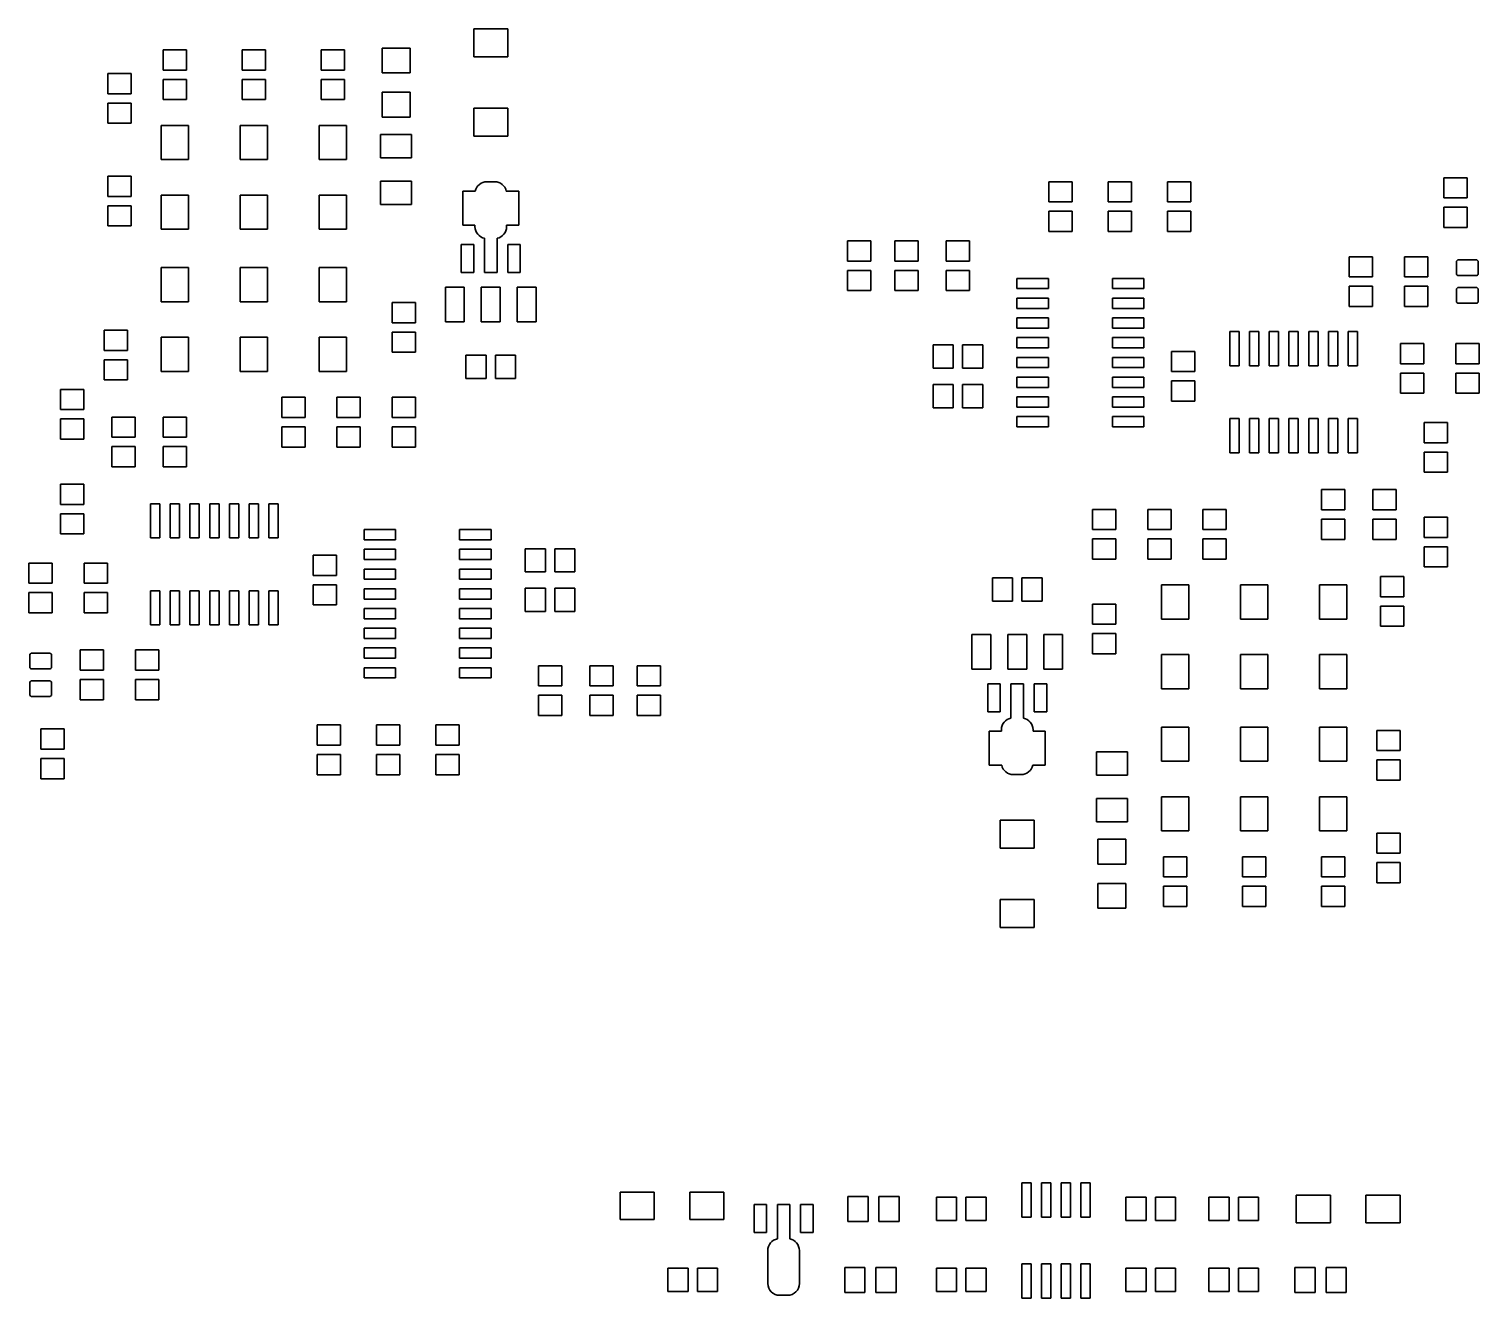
# Model space of a CAD drawing. Header units: millimetres. Extents: x -1 to 95, y 3 to 204.
# Drawn here: x -1.2 to 92.1, y 122.8 to 204.4 of the extents above; entities that cross this region are included whole.
import ezdxf

# ---------------------------------------------------------------- set-up
doc = ezdxf.new("R2010")
doc.units = ezdxf.units.MM
doc.layers.add('31', color=7, linetype='Continuous')

# ---------------------------------------------------------------- blocks, each defined once
blk = doc.blocks.new('RECT162560X223520R25')
at = {"color": 7, "linetype": 'Continuous', "lineweight": 35}
for p, q in [((0, 1.27), (0, 0.127)), ((0.889, 1.397), (0.127, 1.397)), ((1.016, 0.127), (1.016, 1.27)), ((0.127, 0), (0.889, 0))]:
    blk.add_line(p, q, dxfattribs=at)
for centre, start, end in [((0.127, 1.27), 90.00133, 179.99867), ((0.889, 1.27), 0.00133, 89.99867), ((0.127, 0.127), 180.00133, 269.99867), ((0.889, 0.127), 270.00133, 0)]:
    blk.add_arc(centre, 0.127, start, end, dxfattribs=at)

msp = doc.modelspace()

# ---------------------------------------------------------------- linework, layer by layer
at = {"color": 7, "linetype": 'Continuous', "lineweight": 35}
for p, q in [((27.433, 204.402), (27.433, 202.602)), ((29.633, 204.402), (27.433, 204.402)), ((29.633, 202.602), (29.633, 204.402)), ((8.963, 203.06), (7.463, 203.06)), ((7.463, 203.06), (7.463, 201.76)), ((8.963, 201.76), (8.963, 203.06)), ((14.043, 203.06), (12.543, 203.06)), ((12.543, 203.06), (12.543, 201.76)), ((14.043, 201.76), (14.043, 203.06)), ((19.123, 203.06), (17.623, 203.06)), ((17.623, 203.06), (17.623, 201.76)), ((19.123, 201.76), (19.123, 203.06)), ((21.535, 203.174), (21.535, 201.574)), ((23.338, 203.174), (21.535, 203.174)), ((23.338, 201.574), (23.338, 203.174)), ((27.433, 202.602), (29.633, 202.602)), ((3.907, 201.536), (3.907, 200.236)), ((5.407, 201.536), (3.907, 201.536)), ((5.407, 200.236), (5.407, 201.536)), ((7.463, 201.76), (8.963, 201.76)), ((12.543, 201.76), (14.043, 201.76)), ((17.623, 201.76), (19.123, 201.76)), ((21.535, 201.574), (23.338, 201.574)), ((8.963, 201.16), (7.463, 201.16)), ((7.463, 201.16), (7.463, 199.86)), ((8.963, 199.86), (8.963, 201.16)), ((14.043, 201.16), (12.543, 201.16)), ((12.543, 201.16), (12.543, 199.86)), ((14.043, 199.86), (14.043, 201.16)), ((19.123, 201.16), (17.623, 201.16)), ((17.623, 201.16), (17.623, 199.86)), ((19.123, 199.86), (19.123, 201.16)), ((3.907, 200.236), (5.407, 200.236)), ((3.907, 199.636), (3.907, 198.336)), ((5.407, 199.636), (3.907, 199.636)), ((5.407, 198.336), (5.407, 199.636)), ((7.463, 199.86), (8.963, 199.86)), ((12.543, 199.86), (14.043, 199.86)), ((17.623, 199.86), (19.123, 199.86)), ((21.535, 200.33), (21.535, 198.73)), ((23.338, 200.33), (21.535, 200.33)), ((23.338, 198.73), (23.338, 200.33)), ((21.535, 198.73), (23.338, 198.73)), ((27.433, 199.302), (27.433, 197.502)), ((29.633, 199.302), (27.433, 199.302)), ((29.633, 197.502), (29.633, 199.302)), ((3.907, 198.336), (5.407, 198.336)), ((9.098, 198.198), (7.328, 198.198)), ((7.328, 198.198), (7.328, 195.998)), ((9.098, 195.998), (9.098, 198.198)), ((14.178, 198.198), (12.408, 198.198)), ((12.408, 198.198), (12.408, 195.998)), ((14.178, 195.998), (14.178, 198.198)), ((19.258, 198.198), (17.488, 198.198)), ((17.488, 198.198), (17.488, 195.998)), ((19.258, 195.998), (19.258, 198.198)), ((21.437, 197.614), (21.437, 196.114)), ((23.437, 197.614), (21.437, 197.614)), ((23.437, 196.114), (23.437, 197.614)), ((27.433, 197.502), (29.633, 197.502)), ((7.328, 195.998), (9.098, 195.998)), ((12.408, 195.998), (14.178, 195.998)), ((17.488, 195.998), (19.258, 195.998)), ((21.437, 196.114), (23.437, 196.114)), ((5.407, 194.932), (3.907, 194.932)), ((3.907, 194.932), (3.907, 193.632)), ((5.407, 193.632), (5.407, 194.932)), ((21.437, 194.614), (21.437, 193.114)), ((23.437, 194.614), (21.437, 194.614)), ((23.437, 193.114), (23.437, 194.614)), ((28.787, 194.573), (28.279, 194.573)), ((65.941, 194.58), (64.441, 194.58)), ((64.441, 194.58), (64.441, 193.28)), ((65.941, 193.28), (65.941, 194.58)), ((69.751, 194.58), (68.251, 194.58)), ((68.251, 194.58), (68.251, 193.28)), ((69.751, 193.28), (69.751, 194.58)), ((72.061, 194.58), (72.061, 193.28)), ((73.561, 194.58), (72.061, 194.58)), ((73.561, 193.28), (73.561, 194.58)), ((91.341, 194.834), (89.841, 194.834)), ((89.841, 194.834), (89.841, 193.534)), ((91.341, 193.534), (91.341, 194.834)), ((3.907, 193.632), (5.407, 193.632)), ((9.098, 193.714), (7.328, 193.714)), ((7.328, 193.714), (7.328, 191.514)), ((9.098, 191.514), (9.098, 193.714)), ((14.178, 193.714), (12.408, 193.714)), ((12.408, 193.714), (12.408, 191.514)), ((14.178, 191.514), (14.178, 193.714)), ((19.258, 193.714), (17.488, 193.714)), ((17.488, 193.714), (17.488, 191.514)), ((19.258, 191.514), (19.258, 193.714)), ((21.437, 193.114), (23.437, 193.114)), ((27.535, 193.975), (26.733, 193.975)), ((26.733, 193.975), (26.733, 191.775)), ((30.333, 193.975), (29.531, 193.975)), ((30.333, 191.775), (30.333, 193.975)), ((64.441, 193.28), (65.941, 193.28)), ((68.251, 193.28), (69.751, 193.28)), ((72.061, 193.28), (73.561, 193.28)), ((89.841, 193.534), (91.341, 193.534)), ((5.407, 193.032), (3.907, 193.032)), ((3.907, 193.032), (3.907, 191.732)), ((5.407, 191.732), (5.407, 193.032)), ((65.941, 192.68), (64.441, 192.68)), ((64.441, 192.68), (64.441, 191.38)), ((65.941, 191.38), (65.941, 192.68)), ((69.751, 192.68), (68.251, 192.68)), ((68.251, 192.68), (68.251, 191.38)), ((69.751, 191.38), (69.751, 192.68)), ((72.061, 192.68), (72.061, 191.38)), ((73.561, 192.68), (72.061, 192.68)), ((73.561, 191.38), (73.561, 192.68)), ((91.341, 192.934), (89.841, 192.934)), ((89.841, 192.934), (89.841, 191.634)), ((91.341, 191.634), (91.341, 192.934)), ((3.907, 191.732), (5.407, 191.732)), ((7.328, 191.514), (9.098, 191.514)), ((12.408, 191.514), (14.178, 191.514)), ((17.488, 191.514), (19.258, 191.514)), ((26.733, 191.775), (27.517, 191.775)), ((27.517, 191.775), (27.517, 191.685)), ((29.549, 191.775), (30.333, 191.775)), ((29.549, 191.685), (29.549, 191.775)), ((64.441, 191.38), (65.941, 191.38)), ((68.251, 191.38), (69.751, 191.38)), ((72.061, 191.38), (73.561, 191.38)), ((89.841, 191.634), (91.341, 191.634)), ((27.434, 190.527), (26.634, 190.527)), ((26.634, 190.527), (26.634, 188.727)), ((27.434, 188.727), (27.434, 190.527)), ((28.133, 190.937), (28.133, 188.731)), ((28.933, 188.731), (28.933, 190.937)), ((30.432, 190.527), (29.632, 190.527)), ((29.632, 190.527), (29.632, 188.727)), ((30.432, 188.727), (30.432, 190.527)), ((52.987, 190.77), (51.487, 190.77)), ((51.487, 190.77), (51.487, 189.47)), ((52.987, 189.47), (52.987, 190.77)), ((56.035, 190.77), (54.535, 190.77)), ((54.535, 190.77), (54.535, 189.47)), ((56.035, 189.47), (56.035, 190.77)), ((59.337, 190.77), (57.837, 190.77)), ((57.837, 190.77), (57.837, 189.47)), ((59.337, 189.47), (59.337, 190.77)), ((51.487, 189.47), (52.987, 189.47)), ((54.535, 189.47), (56.035, 189.47)), ((57.837, 189.47), (59.337, 189.47)), ((85.245, 189.754), (83.745, 189.754)), ((83.745, 189.754), (83.745, 188.454)), ((85.245, 188.454), (85.245, 189.754)), ((88.801, 189.754), (87.301, 189.754)), ((87.301, 189.754), (87.301, 188.454)), ((88.801, 188.454), (88.801, 189.754)), ((9.098, 189.054), (7.328, 189.054)), ((7.328, 189.054), (7.328, 186.854)), ((9.098, 186.854), (9.098, 189.054)), ((14.178, 189.054), (12.408, 189.054)), ((12.408, 189.054), (12.408, 186.854)), ((14.178, 186.854), (14.178, 189.054)), ((19.258, 189.054), (17.488, 189.054)), ((17.488, 189.054), (17.488, 186.854)), ((19.258, 186.854), (19.258, 189.054)), ((26.634, 188.727), (27.434, 188.727)), ((28.133, 188.731), (28.933, 188.731)), ((29.632, 188.727), (30.432, 188.727)), ((52.987, 188.87), (51.487, 188.87)), ((51.487, 188.87), (51.487, 187.57)), ((52.987, 187.57), (52.987, 188.87)), ((56.035, 188.87), (54.535, 188.87)), ((54.535, 188.87), (54.535, 187.57)), ((56.035, 187.57), (56.035, 188.87)), ((59.337, 188.87), (57.837, 188.87)), ((57.837, 188.87), (57.837, 187.57)), ((59.337, 187.57), (59.337, 188.87)), ((83.745, 188.454), (85.245, 188.454)), ((87.301, 188.454), (88.801, 188.454)), ((26.831, 187.795), (25.612, 187.795)), ((25.612, 187.795), (25.612, 185.56)), ((26.831, 185.56), (26.831, 187.795)), ((29.143, 187.795), (27.923, 187.795)), ((27.923, 187.795), (27.923, 185.56)), ((29.143, 185.56), (29.143, 187.795)), ((31.454, 187.795), (30.235, 187.795)), ((30.235, 187.795), (30.235, 185.56)), ((31.454, 185.56), (31.454, 187.795)), ((51.487, 187.57), (52.987, 187.57)), ((54.535, 187.57), (56.035, 187.57)), ((57.837, 187.57), (59.337, 187.57)), ((64.404, 188.358), (62.372, 188.358)), ((62.372, 188.358), (62.372, 187.697)), ((62.372, 187.697), (64.404, 187.697)), ((64.404, 187.697), (64.404, 188.358)), ((70.55, 188.358), (68.518, 188.358)), ((68.518, 188.358), (68.518, 187.697)), ((68.518, 187.697), (70.55, 187.697)), ((70.55, 187.697), (70.55, 188.358)), ((85.245, 187.854), (83.745, 187.854)), ((83.745, 187.854), (83.745, 186.554)), ((85.245, 186.554), (85.245, 187.854)), ((88.801, 187.854), (87.301, 187.854)), ((87.301, 187.854), (87.301, 186.554)), ((88.801, 186.554), (88.801, 187.854)), ((7.328, 186.854), (9.098, 186.854)), ((12.408, 186.854), (14.178, 186.854)), ((17.488, 186.854), (19.258, 186.854)), ((23.695, 186.804), (22.195, 186.804)), ((22.195, 186.804), (22.195, 185.504)), ((23.695, 185.504), (23.695, 186.804)), ((64.404, 187.088), (62.372, 187.088)), ((62.372, 187.088), (62.372, 186.427)), ((64.404, 186.427), (64.404, 187.088)), ((70.55, 187.088), (68.518, 187.088)), ((68.518, 187.088), (68.518, 186.427)), ((70.55, 186.427), (70.55, 187.088)), ((83.745, 186.554), (85.245, 186.554)), ((87.301, 186.554), (88.801, 186.554)), ((62.372, 186.427), (64.404, 186.427)), ((64.404, 185.818), (62.372, 185.818)), ((62.372, 185.818), (62.372, 185.157)), ((64.404, 185.157), (64.404, 185.818)), ((68.518, 186.427), (70.55, 186.427)), ((70.55, 185.818), (68.518, 185.818)), ((68.518, 185.818), (68.518, 185.157)), ((70.55, 185.157), (70.55, 185.818)), ((3.653, 185.026), (3.653, 183.726)), ((5.153, 185.026), (3.653, 185.026)), ((5.153, 183.726), (5.153, 185.026)), ((22.195, 185.504), (23.695, 185.504)), ((23.695, 184.904), (22.195, 184.904)), ((22.195, 184.904), (22.195, 183.604)), ((23.695, 183.604), (23.695, 184.904)), ((25.612, 185.56), (26.831, 185.56)), ((27.923, 185.56), (29.143, 185.56)), ((30.235, 185.56), (31.454, 185.56)), ((62.372, 185.157), (64.404, 185.157)), ((68.518, 185.157), (70.55, 185.157)), ((76.667, 184.942), (76.067, 184.942)), ((76.067, 184.942), (76.067, 182.742)), ((76.667, 182.742), (76.667, 184.942)), ((77.937, 184.942), (77.337, 184.942)), ((77.337, 184.942), (77.337, 182.742)), ((77.937, 182.742), (77.937, 184.942)), ((79.207, 184.942), (78.607, 184.942)), ((78.607, 184.942), (78.607, 182.742)), ((79.207, 182.742), (79.207, 184.942)), ((80.477, 184.942), (79.877, 184.942)), ((79.877, 184.942), (79.877, 182.742)), ((80.477, 182.742), (80.477, 184.942)), ((81.747, 184.942), (81.147, 184.942)), ((81.147, 184.942), (81.147, 182.742)), ((81.747, 182.742), (81.747, 184.942)), ((83.017, 184.942), (82.417, 184.942)), ((82.417, 184.942), (82.417, 182.742)), ((83.017, 182.742), (83.017, 184.942)), ((84.287, 184.942), (83.687, 184.942)), ((83.687, 184.942), (83.687, 182.742)), ((84.287, 182.742), (84.287, 184.942)), ((9.098, 184.57), (7.328, 184.57)), ((7.328, 184.57), (7.328, 182.37)), ((9.098, 182.37), (9.098, 184.57)), ((14.178, 184.57), (12.408, 184.57)), ((12.408, 184.57), (12.408, 182.37)), ((14.178, 182.37), (14.178, 184.57)), ((19.258, 184.57), (17.488, 184.57)), ((17.488, 184.57), (17.488, 182.37)), ((19.258, 182.37), (19.258, 184.57)), ((58.287, 184.078), (56.987, 184.078)), ((56.987, 184.078), (56.987, 182.578)), ((58.287, 182.578), (58.287, 184.078)), ((60.187, 184.078), (58.887, 184.078)), ((58.887, 184.078), (58.887, 182.578)), ((60.187, 182.578), (60.187, 184.078)), ((64.404, 184.548), (62.372, 184.548)), ((62.372, 184.548), (62.372, 183.887)), ((62.372, 183.887), (64.404, 183.887)), ((64.404, 183.887), (64.404, 184.548)), ((70.55, 184.548), (68.518, 184.548)), ((68.518, 184.548), (68.518, 183.887)), ((68.518, 183.887), (70.55, 183.887)), ((70.55, 183.887), (70.55, 184.548)), ((87.047, 184.166), (87.047, 182.866)), ((88.547, 184.166), (87.047, 184.166)), ((88.547, 182.866), (88.547, 184.166)), ((90.603, 184.166), (90.603, 182.866)), ((92.103, 184.166), (90.603, 184.166)), ((92.103, 182.866), (92.103, 184.166)), ((3.653, 183.726), (5.153, 183.726)), ((3.653, 183.126), (3.653, 181.826)), ((5.153, 183.126), (3.653, 183.126)), ((5.153, 181.826), (5.153, 183.126)), ((22.195, 183.604), (23.695, 183.604)), ((28.233, 183.414), (26.933, 183.414)), ((26.933, 183.414), (26.933, 181.914)), ((28.233, 181.914), (28.233, 183.414)), ((30.133, 183.414), (28.833, 183.414)), ((28.833, 183.414), (28.833, 181.914)), ((30.133, 181.914), (30.133, 183.414)), ((64.404, 183.278), (62.372, 183.278)), ((62.372, 183.278), (62.372, 182.617)), ((64.404, 182.617), (64.404, 183.278)), ((70.55, 183.278), (68.518, 183.278)), ((68.518, 183.278), (68.518, 182.617)), ((70.55, 182.617), (70.55, 183.278)), ((72.315, 183.658), (72.315, 182.358)), ((73.815, 183.658), (72.315, 183.658)), ((73.815, 182.358), (73.815, 183.658)), ((87.047, 182.866), (88.547, 182.866)), ((90.603, 182.866), (92.103, 182.866)), ((7.328, 182.37), (9.098, 182.37)), ((12.408, 182.37), (14.178, 182.37)), ((17.488, 182.37), (19.258, 182.37)), ((26.933, 181.914), (28.233, 181.914)), ((28.833, 181.914), (30.133, 181.914)), ((56.987, 182.578), (58.287, 182.578)), ((58.887, 182.578), (60.187, 182.578)), ((62.372, 182.617), (64.404, 182.617)), ((64.404, 182.008), (62.372, 182.008)), ((62.372, 182.008), (62.372, 181.347)), ((64.404, 181.347), (64.404, 182.008)), ((68.518, 182.617), (70.55, 182.617)), ((70.55, 182.008), (68.518, 182.008)), ((68.518, 182.008), (68.518, 181.347)), ((70.55, 181.347), (70.55, 182.008)), ((72.315, 182.358), (73.815, 182.358)), ((76.067, 182.742), (76.667, 182.742)), ((77.337, 182.742), (77.937, 182.742)), ((78.607, 182.742), (79.207, 182.742)), ((79.877, 182.742), (80.477, 182.742)), ((81.147, 182.742), (81.747, 182.742)), ((82.417, 182.742), (83.017, 182.742)), ((83.687, 182.742), (84.287, 182.742)), ((87.047, 182.266), (87.047, 180.966)), ((88.547, 182.266), (87.047, 182.266)), ((88.547, 180.966), (88.547, 182.266)), ((90.603, 182.266), (90.603, 180.966)), ((92.103, 182.266), (90.603, 182.266)), ((92.103, 180.966), (92.103, 182.266)), ((0.859, 181.216), (0.859, 179.916)), ((2.359, 181.216), (0.859, 181.216)), ((2.359, 179.916), (2.359, 181.216)), ((3.653, 181.826), (5.153, 181.826)), ((58.287, 181.538), (56.987, 181.538)), ((56.987, 181.538), (56.987, 180.038)), ((58.287, 180.038), (58.287, 181.538)), ((60.187, 181.538), (58.887, 181.538)), ((58.887, 181.538), (58.887, 180.038)), ((60.187, 180.038), (60.187, 181.538)), ((62.372, 181.347), (64.404, 181.347)), ((68.518, 181.347), (70.55, 181.347)), ((72.315, 181.758), (72.315, 180.458)), ((73.815, 181.758), (72.315, 181.758)), ((73.815, 180.458), (73.815, 181.758)), ((87.047, 180.966), (88.547, 180.966)), ((90.603, 180.966), (92.103, 180.966)), ((16.583, 180.708), (15.083, 180.708)), ((15.083, 180.708), (15.083, 179.408)), ((16.583, 179.408), (16.583, 180.708)), ((20.139, 180.708), (18.639, 180.708)), ((18.639, 180.708), (18.639, 179.408)), ((20.139, 179.408), (20.139, 180.708)), ((23.695, 180.708), (22.195, 180.708)), ((22.195, 180.708), (22.195, 179.408)), ((23.695, 179.408), (23.695, 180.708)), ((56.987, 180.038), (58.287, 180.038)), ((58.887, 180.038), (60.187, 180.038)), ((64.404, 180.738), (62.372, 180.738)), ((62.372, 180.738), (62.372, 180.077)), ((62.372, 180.077), (64.404, 180.077)), ((64.404, 180.077), (64.404, 180.738)), ((70.55, 180.738), (68.518, 180.738)), ((68.518, 180.738), (68.518, 180.077)), ((68.518, 180.077), (70.55, 180.077)), ((70.55, 180.077), (70.55, 180.738)), ((72.315, 180.458), (73.815, 180.458)), ((0.859, 179.916), (2.359, 179.916)), ((0.859, 179.316), (0.859, 178.016)), ((2.359, 179.316), (0.859, 179.316)), ((2.359, 178.016), (2.359, 179.316)), ((5.661, 179.438), (4.161, 179.438)), ((4.161, 179.438), (4.161, 178.138)), ((5.661, 178.138), (5.661, 179.438)), ((7.463, 179.438), (7.463, 178.138)), ((8.963, 179.438), (7.463, 179.438)), ((8.963, 178.138), (8.963, 179.438)), ((15.083, 179.408), (16.583, 179.408)), ((18.639, 179.408), (20.139, 179.408)), ((22.195, 179.408), (23.695, 179.408)), ((64.404, 179.468), (62.372, 179.468)), ((62.372, 179.468), (62.372, 178.807)), ((64.404, 178.807), (64.404, 179.468)), ((70.55, 179.468), (68.518, 179.468)), ((68.518, 179.468), (68.518, 178.807)), ((70.55, 178.807), (70.55, 179.468)), ((76.667, 179.342), (76.067, 179.342)), ((76.067, 179.342), (76.067, 177.142)), ((76.667, 177.142), (76.667, 179.342)), ((77.937, 179.342), (77.337, 179.342)), ((77.337, 179.342), (77.337, 177.142)), ((77.937, 177.142), (77.937, 179.342)), ((79.207, 179.342), (78.607, 179.342)), ((78.607, 179.342), (78.607, 177.142)), ((79.207, 177.142), (79.207, 179.342)), ((80.477, 179.342), (79.877, 179.342)), ((79.877, 179.342), (79.877, 177.142)), ((80.477, 177.142), (80.477, 179.342)), ((81.747, 179.342), (81.147, 179.342)), ((81.147, 179.342), (81.147, 177.142)), ((81.747, 177.142), (81.747, 179.342)), ((83.017, 179.342), (82.417, 179.342)), ((82.417, 179.342), (82.417, 177.142)), ((83.017, 177.142), (83.017, 179.342)), ((84.287, 179.342), (83.687, 179.342)), ((83.687, 179.342), (83.687, 177.142)), ((84.287, 177.142), (84.287, 179.342)), ((16.583, 178.808), (15.083, 178.808)), ((15.083, 178.808), (15.083, 177.508)), ((16.583, 177.508), (16.583, 178.808)), ((20.139, 178.808), (18.639, 178.808)), ((18.639, 178.808), (18.639, 177.508)), ((20.139, 177.508), (20.139, 178.808)), ((23.695, 178.808), (22.195, 178.808)), ((22.195, 178.808), (22.195, 177.508)), ((23.695, 177.508), (23.695, 178.808)), ((62.372, 178.807), (64.404, 178.807)), ((68.518, 178.807), (70.55, 178.807)), ((88.571, 179.086), (88.571, 177.786)), ((90.071, 179.086), (88.571, 179.086)), ((90.071, 177.786), (90.071, 179.086)), ((0.859, 178.016), (2.359, 178.016)), ((4.161, 178.138), (5.661, 178.138)), ((5.661, 177.538), (4.161, 177.538)), ((4.161, 177.538), (4.161, 176.238)), ((5.661, 176.238), (5.661, 177.538)), ((7.463, 178.138), (8.963, 178.138)), ((7.463, 177.538), (7.463, 176.238)), ((8.963, 177.538), (7.463, 177.538)), ((8.963, 176.238), (8.963, 177.538)), ((15.083, 177.508), (16.583, 177.508)), ((18.639, 177.508), (20.139, 177.508)), ((22.195, 177.508), (23.695, 177.508)), ((88.571, 177.786), (90.071, 177.786)), ((76.067, 177.142), (76.667, 177.142)), ((77.337, 177.142), (77.937, 177.142)), ((78.607, 177.142), (79.207, 177.142)), ((79.877, 177.142), (80.477, 177.142)), ((81.147, 177.142), (81.747, 177.142)), ((82.417, 177.142), (83.017, 177.142)), ((83.687, 177.142), (84.287, 177.142)), ((88.571, 177.186), (88.571, 175.886)), ((90.071, 177.186), (88.571, 177.186)), ((90.071, 175.886), (90.071, 177.186)), ((4.161, 176.238), (5.661, 176.238)), ((7.463, 176.238), (8.963, 176.238)), ((88.571, 175.886), (90.071, 175.886)), ((2.359, 175.12), (0.859, 175.12)), ((0.859, 175.12), (0.859, 173.82)), ((2.359, 173.82), (2.359, 175.12)), ((83.467, 174.768), (81.967, 174.768)), ((81.967, 174.768), (81.967, 173.468)), ((83.467, 173.468), (83.467, 174.768)), ((85.269, 174.768), (85.269, 173.468)), ((86.769, 174.768), (85.269, 174.768)), ((86.769, 173.468), (86.769, 174.768)), ((0.859, 173.82), (2.359, 173.82)), ((7.243, 173.864), (6.643, 173.864)), ((6.643, 173.864), (6.643, 171.664)), ((7.243, 171.664), (7.243, 173.864)), ((8.513, 173.864), (7.913, 173.864)), ((7.913, 173.864), (7.913, 171.664)), ((8.513, 171.664), (8.513, 173.864)), ((9.783, 173.864), (9.183, 173.864)), ((9.183, 173.864), (9.183, 171.664)), ((9.783, 171.664), (9.783, 173.864)), ((11.053, 173.864), (10.453, 173.864)), ((10.453, 173.864), (10.453, 171.664)), ((11.053, 171.664), (11.053, 173.864)), ((12.323, 173.864), (11.723, 173.864)), ((11.723, 173.864), (11.723, 171.664)), ((12.323, 171.664), (12.323, 173.864)), ((13.593, 173.864), (12.993, 173.864)), ((12.993, 173.864), (12.993, 171.664)), ((13.593, 171.664), (13.593, 173.864)), ((14.863, 173.864), (14.263, 173.864)), ((14.263, 173.864), (14.263, 171.664)), ((14.863, 171.664), (14.863, 173.864)), ((67.235, 173.498), (67.235, 172.198)), ((68.735, 173.498), (67.235, 173.498)), ((68.735, 172.198), (68.735, 173.498)), ((70.791, 173.498), (70.791, 172.198)), ((72.291, 173.498), (70.791, 173.498)), ((72.291, 172.198), (72.291, 173.498)), ((74.347, 173.498), (74.347, 172.198)), ((75.847, 173.498), (74.347, 173.498)), ((75.847, 172.198), (75.847, 173.498)), ((2.359, 173.22), (0.859, 173.22)), ((0.859, 173.22), (0.859, 171.92)), ((2.359, 171.92), (2.359, 173.22)), ((81.967, 173.468), (83.467, 173.468)), ((83.467, 172.868), (81.967, 172.868)), ((81.967, 172.868), (81.967, 171.568)), ((83.467, 171.568), (83.467, 172.868)), ((85.269, 173.468), (86.769, 173.468)), ((85.269, 172.868), (85.269, 171.568)), ((86.769, 172.868), (85.269, 172.868)), ((86.769, 171.568), (86.769, 172.868)), ((90.071, 172.99), (88.571, 172.99)), ((88.571, 172.99), (88.571, 171.69)), ((90.071, 171.69), (90.071, 172.99)), ((0.859, 171.92), (2.359, 171.92)), ((6.643, 171.664), (7.243, 171.664)), ((7.913, 171.664), (8.513, 171.664)), ((9.183, 171.664), (9.783, 171.664)), ((10.453, 171.664), (11.053, 171.664)), ((11.723, 171.664), (12.323, 171.664)), ((12.993, 171.664), (13.593, 171.664)), ((14.263, 171.664), (14.863, 171.664)), ((20.38, 172.199), (20.38, 171.539)), ((22.412, 172.199), (20.38, 172.199)), ((22.412, 171.539), (22.412, 172.199)), ((26.526, 172.199), (26.526, 171.539)), ((28.558, 172.199), (26.526, 172.199)), ((28.558, 171.539), (28.558, 172.199)), ((67.235, 172.198), (68.735, 172.198)), ((70.791, 172.198), (72.291, 172.198)), ((74.347, 172.198), (75.847, 172.198)), ((88.571, 171.69), (90.071, 171.69)), ((20.38, 171.539), (22.412, 171.539)), ((20.38, 170.929), (20.38, 170.269)), ((22.412, 170.929), (20.38, 170.929)), ((22.412, 170.269), (22.412, 170.929)), ((26.526, 171.539), (28.558, 171.539)), ((26.526, 170.929), (26.526, 170.269)), ((28.558, 170.929), (26.526, 170.929)), ((28.558, 170.269), (28.558, 170.929)), ((32.043, 170.968), (30.743, 170.968)), ((30.743, 170.968), (30.743, 169.468)), ((32.043, 169.468), (32.043, 170.968)), ((33.943, 170.968), (32.643, 170.968)), ((32.643, 170.968), (32.643, 169.468)), ((33.943, 169.468), (33.943, 170.968)), ((67.235, 171.598), (67.235, 170.298)), ((68.735, 171.598), (67.235, 171.598)), ((68.735, 170.298), (68.735, 171.598)), ((70.791, 171.598), (70.791, 170.298)), ((72.291, 171.598), (70.791, 171.598)), ((72.291, 170.298), (72.291, 171.598)), ((74.347, 171.598), (74.347, 170.298)), ((75.847, 171.598), (74.347, 171.598)), ((75.847, 170.298), (75.847, 171.598)), ((81.967, 171.568), (83.467, 171.568)), ((85.269, 171.568), (86.769, 171.568)), ((90.071, 171.09), (88.571, 171.09)), ((88.571, 171.09), (88.571, 169.79)), ((90.071, 169.79), (90.071, 171.09)), ((0.327, 170.04), (-1.173, 170.04)), ((-1.173, 170.04), (-1.173, 168.74)), ((0.327, 168.74), (0.327, 170.04)), ((3.883, 170.04), (2.383, 170.04)), ((2.383, 170.04), (2.383, 168.74)), ((3.883, 168.74), (3.883, 170.04)), ((18.615, 170.548), (17.115, 170.548)), ((17.115, 170.548), (17.115, 169.248)), ((18.615, 169.248), (18.615, 170.548)), ((20.38, 170.269), (22.412, 170.269)), ((26.526, 170.269), (28.558, 170.269)), ((67.235, 170.298), (68.735, 170.298)), ((70.791, 170.298), (72.291, 170.298)), ((74.347, 170.298), (75.847, 170.298)), ((88.571, 169.79), (90.071, 169.79)), ((17.115, 169.248), (18.615, 169.248)), ((20.38, 169.659), (20.38, 168.999)), ((22.412, 169.659), (20.38, 169.659)), ((20.38, 168.999), (22.412, 168.999)), ((22.412, 168.999), (22.412, 169.659)), ((26.526, 169.659), (26.526, 168.999)), ((28.558, 169.659), (26.526, 169.659)), ((26.526, 168.999), (28.558, 168.999)), ((28.558, 168.999), (28.558, 169.659)), ((30.743, 169.468), (32.043, 169.468)), ((32.643, 169.468), (33.943, 169.468)), ((62.097, 169.092), (60.797, 169.092)), ((60.797, 169.092), (60.797, 167.592)), ((62.097, 167.592), (62.097, 169.092)), ((63.997, 169.092), (62.697, 169.092)), ((62.697, 169.092), (62.697, 167.592)), ((63.997, 167.592), (63.997, 169.092)), ((87.277, 169.18), (85.777, 169.18)), ((85.777, 169.18), (85.777, 167.88)), ((87.277, 167.88), (87.277, 169.18)), ((-1.173, 168.74), (0.327, 168.74)), ((0.327, 168.14), (-1.173, 168.14)), ((-1.173, 168.14), (-1.173, 166.84)), ((0.327, 166.84), (0.327, 168.14)), ((2.383, 168.74), (3.883, 168.74)), ((3.883, 168.14), (2.383, 168.14)), ((2.383, 168.14), (2.383, 166.84)), ((3.883, 166.84), (3.883, 168.14)), ((7.243, 168.264), (6.643, 168.264)), ((6.643, 168.264), (6.643, 166.064)), ((7.243, 166.064), (7.243, 168.264)), ((8.513, 168.264), (7.913, 168.264)), ((7.913, 168.264), (7.913, 166.064)), ((8.513, 166.064), (8.513, 168.264)), ((9.783, 168.264), (9.183, 168.264)), ((9.183, 168.264), (9.183, 166.064)), ((9.783, 166.064), (9.783, 168.264)), ((11.053, 168.264), (10.453, 168.264)), ((10.453, 168.264), (10.453, 166.064)), ((11.053, 166.064), (11.053, 168.264)), ((12.323, 168.264), (11.723, 168.264)), ((11.723, 168.264), (11.723, 166.064)), ((12.323, 166.064), (12.323, 168.264)), ((13.593, 168.264), (12.993, 168.264)), ((12.993, 168.264), (12.993, 166.064)), ((13.593, 166.064), (13.593, 168.264)), ((14.863, 168.264), (14.263, 168.264)), ((14.263, 168.264), (14.263, 166.064)), ((14.863, 166.064), (14.863, 168.264)), ((18.615, 168.648), (17.115, 168.648)), ((17.115, 168.648), (17.115, 167.348)), ((18.615, 167.348), (18.615, 168.648)), ((20.38, 168.389), (20.38, 167.729)), ((22.412, 168.389), (20.38, 168.389)), ((22.412, 167.729), (22.412, 168.389)), ((26.526, 168.389), (26.526, 167.729)), ((28.558, 168.389), (26.526, 168.389)), ((28.558, 167.729), (28.558, 168.389)), ((32.043, 168.428), (30.743, 168.428)), ((30.743, 168.428), (30.743, 166.928)), ((32.043, 166.928), (32.043, 168.428)), ((33.943, 168.428), (32.643, 168.428)), ((32.643, 168.428), (32.643, 166.928)), ((33.943, 166.928), (33.943, 168.428)), ((73.442, 168.636), (71.672, 168.636)), ((71.672, 168.636), (71.672, 166.436)), ((73.442, 166.436), (73.442, 168.636)), ((78.522, 168.636), (76.752, 168.636)), ((76.752, 168.636), (76.752, 166.436)), ((78.522, 166.436), (78.522, 168.636)), ((83.602, 168.636), (81.832, 168.636)), ((81.832, 168.636), (81.832, 166.436)), ((83.602, 166.436), (83.602, 168.636)), ((17.115, 167.348), (18.615, 167.348)), ((20.38, 167.729), (22.412, 167.729)), ((20.38, 167.119), (20.38, 166.459)), ((22.412, 167.119), (20.38, 167.119)), ((22.412, 166.459), (22.412, 167.119)), ((26.526, 167.729), (28.558, 167.729)), ((26.526, 167.119), (26.526, 166.459)), ((28.558, 167.119), (26.526, 167.119)), ((28.558, 166.459), (28.558, 167.119)), ((60.797, 167.592), (62.097, 167.592)), ((62.697, 167.592), (63.997, 167.592)), ((67.235, 167.402), (67.235, 166.102)), ((68.735, 167.402), (67.235, 167.402)), ((68.735, 166.102), (68.735, 167.402)), ((85.777, 167.88), (87.277, 167.88)), ((87.277, 167.28), (85.777, 167.28)), ((85.777, 167.28), (85.777, 165.98)), ((87.277, 165.98), (87.277, 167.28)), ((-1.173, 166.84), (0.327, 166.84)), ((2.383, 166.84), (3.883, 166.84)), ((6.643, 166.064), (7.243, 166.064)), ((7.913, 166.064), (8.513, 166.064)), ((9.183, 166.064), (9.783, 166.064)), ((10.453, 166.064), (11.053, 166.064)), ((11.723, 166.064), (12.323, 166.064)), ((12.993, 166.064), (13.593, 166.064)), ((14.263, 166.064), (14.863, 166.064)), ((20.38, 166.459), (22.412, 166.459)), ((26.526, 166.459), (28.558, 166.459)), ((30.743, 166.928), (32.043, 166.928)), ((32.643, 166.928), (33.943, 166.928)), ((67.235, 166.102), (68.735, 166.102)), ((71.672, 166.436), (73.442, 166.436)), ((76.752, 166.436), (78.522, 166.436)), ((81.832, 166.436), (83.602, 166.436)), ((20.38, 165.849), (20.38, 165.189)), ((22.412, 165.849), (20.38, 165.849)), ((20.38, 165.189), (22.412, 165.189)), ((22.412, 165.189), (22.412, 165.849)), ((26.526, 165.849), (26.526, 165.189)), ((28.558, 165.849), (26.526, 165.849)), ((26.526, 165.189), (28.558, 165.189)), ((28.558, 165.189), (28.558, 165.849)), ((60.695, 165.447), (59.476, 165.447)), ((59.476, 165.447), (59.476, 163.212)), ((60.695, 163.212), (60.695, 165.447)), ((63.007, 165.447), (61.787, 165.447)), ((61.787, 165.447), (61.787, 163.212)), ((63.007, 163.212), (63.007, 165.447)), ((65.318, 165.447), (64.099, 165.447)), ((64.099, 165.447), (64.099, 163.212)), ((65.318, 163.212), (65.318, 165.447)), ((67.235, 165.502), (67.235, 164.202)), ((68.735, 165.502), (67.235, 165.502)), ((68.735, 164.202), (68.735, 165.502)), ((85.777, 165.98), (87.277, 165.98)), ((2.129, 164.452), (2.129, 163.152)), ((3.629, 164.452), (2.129, 164.452)), ((3.629, 163.152), (3.629, 164.452)), ((5.685, 164.452), (5.685, 163.152)), ((7.185, 164.452), (5.685, 164.452)), ((7.185, 163.152), (7.185, 164.452)), ((20.38, 164.579), (20.38, 163.919)), ((22.412, 164.579), (20.38, 164.579)), ((22.412, 163.919), (22.412, 164.579)), ((26.526, 164.579), (26.526, 163.919)), ((28.558, 164.579), (26.526, 164.579)), ((28.558, 163.919), (28.558, 164.579)), ((67.235, 164.202), (68.735, 164.202)), ((20.38, 163.919), (22.412, 163.919)), ((20.38, 163.309), (20.38, 162.649)), ((22.412, 163.309), (20.38, 163.309)), ((22.412, 162.649), (22.412, 163.309)), ((26.526, 163.919), (28.558, 163.919)), ((26.526, 163.309), (26.526, 162.649)), ((28.558, 163.309), (26.526, 163.309)), ((28.558, 162.649), (28.558, 163.309)), ((31.593, 163.436), (31.593, 162.136)), ((33.093, 163.436), (31.593, 163.436)), ((33.093, 162.136), (33.093, 163.436)), ((34.895, 163.436), (34.895, 162.136)), ((36.395, 163.436), (34.895, 163.436)), ((36.395, 162.136), (36.395, 163.436)), ((37.943, 163.436), (37.943, 162.136)), ((39.443, 163.436), (37.943, 163.436)), ((39.443, 162.136), (39.443, 163.436)), ((73.442, 164.152), (71.672, 164.152)), ((71.672, 164.152), (71.672, 161.952)), ((73.442, 161.952), (73.442, 164.152)), ((78.522, 164.152), (76.752, 164.152)), ((76.752, 164.152), (76.752, 161.952)), ((78.522, 161.952), (78.522, 164.152)), ((83.602, 164.152), (81.832, 164.152)), ((81.832, 164.152), (81.832, 161.952)), ((83.602, 161.952), (83.602, 164.152)), ((2.129, 163.152), (3.629, 163.152)), ((2.129, 162.552), (2.129, 161.252)), ((3.629, 162.552), (2.129, 162.552)), ((3.629, 161.252), (3.629, 162.552)), ((5.685, 163.152), (7.185, 163.152)), ((5.685, 162.552), (5.685, 161.252)), ((7.185, 162.552), (5.685, 162.552)), ((7.185, 161.252), (7.185, 162.552)), ((20.38, 162.649), (22.412, 162.649)), ((26.526, 162.649), (28.558, 162.649)), ((59.476, 163.212), (60.695, 163.212)), ((61.787, 163.212), (63.007, 163.212)), ((64.099, 163.212), (65.318, 163.212)), ((31.593, 162.136), (33.093, 162.136)), ((31.593, 161.536), (31.593, 160.236)), ((33.093, 161.536), (31.593, 161.536)), ((33.093, 160.236), (33.093, 161.536)), ((34.895, 162.136), (36.395, 162.136)), ((34.895, 161.536), (34.895, 160.236)), ((36.395, 161.536), (34.895, 161.536)), ((36.395, 160.236), (36.395, 161.536)), ((37.943, 162.136), (39.443, 162.136)), ((37.943, 161.536), (37.943, 160.236)), ((39.443, 161.536), (37.943, 161.536)), ((39.443, 160.236), (39.443, 161.536)), ((61.298, 162.279), (60.498, 162.279)), ((60.498, 162.279), (60.498, 160.479)), ((61.298, 160.479), (61.298, 162.279)), ((62.797, 162.275), (61.997, 162.275)), ((61.997, 162.275), (61.997, 160.069)), ((62.797, 160.069), (62.797, 162.275)), ((64.296, 162.279), (63.496, 162.279)), ((63.496, 162.279), (63.496, 160.479)), ((64.296, 160.479), (64.296, 162.279)), ((71.672, 161.952), (73.442, 161.952)), ((76.752, 161.952), (78.522, 161.952)), ((81.832, 161.952), (83.602, 161.952)), ((2.129, 161.252), (3.629, 161.252)), ((5.685, 161.252), (7.185, 161.252)), ((60.498, 160.479), (61.298, 160.479)), ((63.496, 160.479), (64.296, 160.479)), ((18.869, 159.626), (17.369, 159.626)), ((17.369, 159.626), (17.369, 158.326)), ((18.869, 158.326), (18.869, 159.626)), ((21.179, 159.626), (21.179, 158.326)), ((22.679, 159.626), (21.179, 159.626)), ((22.679, 158.326), (22.679, 159.626)), ((24.989, 159.626), (24.989, 158.326)), ((26.489, 159.626), (24.989, 159.626)), ((26.489, 158.326), (26.489, 159.626)), ((31.593, 160.236), (33.093, 160.236)), ((34.895, 160.236), (36.395, 160.236)), ((37.943, 160.236), (39.443, 160.236)), ((-0.411, 159.372), (-0.411, 158.072)), ((1.089, 159.372), (-0.411, 159.372)), ((1.089, 158.072), (1.089, 159.372)), ((61.381, 159.231), (60.597, 159.231)), ((60.597, 159.231), (60.597, 157.031)), ((61.381, 159.321), (61.381, 159.231)), ((63.413, 159.231), (63.413, 159.321)), ((64.197, 159.231), (63.413, 159.231)), ((64.197, 157.031), (64.197, 159.231)), ((73.442, 159.492), (71.672, 159.492)), ((71.672, 159.492), (71.672, 157.292)), ((73.442, 157.292), (73.442, 159.492)), ((78.522, 159.492), (76.752, 159.492)), ((76.752, 159.492), (76.752, 157.292)), ((78.522, 157.292), (78.522, 159.492)), ((83.602, 159.492), (81.832, 159.492)), ((81.832, 159.492), (81.832, 157.292)), ((83.602, 157.292), (83.602, 159.492)), ((85.523, 159.274), (85.523, 157.974)), ((87.023, 159.274), (85.523, 159.274)), ((87.023, 157.974), (87.023, 159.274)), ((-0.411, 158.072), (1.089, 158.072)), ((17.369, 158.326), (18.869, 158.326)), ((18.869, 157.726), (17.369, 157.726)), ((17.369, 157.726), (17.369, 156.426)), ((18.869, 156.426), (18.869, 157.726)), ((21.179, 158.326), (22.679, 158.326)), ((21.179, 157.726), (21.179, 156.426)), ((22.679, 157.726), (21.179, 157.726)), ((22.679, 156.426), (22.679, 157.726)), ((24.989, 158.326), (26.489, 158.326)), ((24.989, 157.726), (24.989, 156.426)), ((26.489, 157.726), (24.989, 157.726)), ((26.489, 156.426), (26.489, 157.726)), ((69.493, 157.892), (67.493, 157.892)), ((67.493, 157.892), (67.493, 156.392)), ((69.493, 156.392), (69.493, 157.892)), ((85.523, 157.974), (87.023, 157.974)), ((-0.411, 157.472), (-0.411, 156.172)), ((1.089, 157.472), (-0.411, 157.472)), ((1.089, 156.172), (1.089, 157.472)), ((60.597, 157.031), (61.399, 157.031)), ((63.395, 157.031), (64.197, 157.031)), ((71.672, 157.292), (73.442, 157.292)), ((76.752, 157.292), (78.522, 157.292)), ((81.832, 157.292), (83.602, 157.292)), ((85.523, 157.374), (85.523, 156.074)), ((87.023, 157.374), (85.523, 157.374)), ((87.023, 156.074), (87.023, 157.374)), ((-0.411, 156.172), (1.089, 156.172)), ((17.369, 156.426), (18.869, 156.426)), ((21.179, 156.426), (22.679, 156.426)), ((24.989, 156.426), (26.489, 156.426)), ((62.143, 156.433), (62.651, 156.433)), ((67.493, 156.392), (69.493, 156.392)), ((85.523, 156.074), (87.023, 156.074)), ((69.493, 154.892), (67.493, 154.892)), ((67.493, 154.892), (67.493, 153.392)), ((69.493, 153.392), (69.493, 154.892)), ((73.442, 155.008), (71.672, 155.008)), ((71.672, 155.008), (71.672, 152.808)), ((73.442, 152.808), (73.442, 155.008)), ((78.522, 155.008), (76.752, 155.008)), ((76.752, 155.008), (76.752, 152.808)), ((78.522, 152.808), (78.522, 155.008)), ((83.602, 155.008), (81.832, 155.008)), ((81.832, 155.008), (81.832, 152.808)), ((83.602, 152.808), (83.602, 155.008)), ((63.497, 153.504), (61.297, 153.504)), ((61.297, 153.504), (61.297, 151.704)), ((63.497, 151.704), (63.497, 153.504)), ((67.493, 153.392), (69.493, 153.392)), ((69.394, 152.276), (67.591, 152.276)), ((67.591, 152.276), (67.591, 150.676)), ((69.394, 150.676), (69.394, 152.276)), ((71.672, 152.808), (73.442, 152.808)), ((76.752, 152.808), (78.522, 152.808)), ((81.832, 152.808), (83.602, 152.808)), ((87.023, 152.67), (85.523, 152.67)), ((85.523, 152.67), (85.523, 151.37)), ((87.023, 151.37), (87.023, 152.67)), ((61.297, 151.704), (63.497, 151.704)), ((71.807, 151.146), (71.807, 149.846)), ((73.307, 151.146), (71.807, 151.146)), ((73.307, 149.846), (73.307, 151.146)), ((76.887, 151.146), (76.887, 149.846)), ((78.387, 151.146), (76.887, 151.146)), ((78.387, 149.846), (78.387, 151.146)), ((81.967, 151.146), (81.967, 149.846)), ((83.467, 151.146), (81.967, 151.146)), ((83.467, 149.846), (83.467, 151.146)), ((85.523, 151.37), (87.023, 151.37)), ((67.591, 150.676), (69.394, 150.676)), ((87.023, 150.77), (85.523, 150.77)), ((85.523, 150.77), (85.523, 149.47)), ((87.023, 149.47), (87.023, 150.77)), ((69.394, 149.432), (67.591, 149.432)), ((67.591, 149.432), (67.591, 147.832)), ((69.394, 147.832), (69.394, 149.432)), ((71.807, 149.846), (73.307, 149.846)), ((71.807, 149.246), (71.807, 147.946)), ((73.307, 149.246), (71.807, 149.246)), ((73.307, 147.946), (73.307, 149.246)), ((76.887, 149.846), (78.387, 149.846)), ((76.887, 149.246), (76.887, 147.946)), ((78.387, 149.246), (76.887, 149.246)), ((78.387, 147.946), (78.387, 149.246)), ((81.967, 149.846), (83.467, 149.846)), ((81.967, 149.246), (81.967, 147.946)), ((83.467, 149.246), (81.967, 149.246)), ((83.467, 147.946), (83.467, 149.246)), ((85.523, 149.47), (87.023, 149.47)), ((63.497, 148.404), (61.297, 148.404)), ((61.297, 148.404), (61.297, 146.604)), ((63.497, 146.604), (63.497, 148.404)), ((67.591, 147.832), (69.394, 147.832)), ((71.807, 147.946), (73.307, 147.946)), ((76.887, 147.946), (78.387, 147.946)), ((81.967, 147.946), (83.467, 147.946)), ((61.297, 146.604), (63.497, 146.604)), ((63.288, 130.16), (62.688, 130.16)), ((62.688, 130.16), (62.688, 127.96)), ((63.288, 127.96), (63.288, 130.16)), ((64.558, 130.16), (63.958, 130.16)), ((63.958, 130.16), (63.958, 127.96)), ((64.558, 127.96), (64.558, 130.16)), ((65.828, 130.16), (65.228, 130.16)), ((65.228, 130.16), (65.228, 127.96)), ((65.828, 127.96), (65.828, 130.16)), ((67.098, 130.16), (66.498, 130.16)), ((66.498, 130.16), (66.498, 127.96)), ((67.098, 127.96), (67.098, 130.16)), ((39.051, 129.575), (36.851, 129.575)), ((36.851, 129.575), (36.851, 127.805)), ((39.051, 127.805), (39.051, 129.575)), ((43.535, 129.575), (41.335, 129.575)), ((41.335, 129.575), (41.335, 127.805)), ((43.535, 127.805), (43.535, 129.575)), ((46.268, 128.779), (45.468, 128.779)), ((45.468, 128.779), (45.468, 126.979)), ((46.268, 126.979), (46.268, 128.779)), ((47.767, 128.775), (46.967, 128.775)), ((46.967, 128.775), (46.967, 126.569)), ((47.767, 126.569), (47.767, 128.775)), ((49.266, 128.779), (48.466, 128.779)), ((48.466, 128.779), (48.466, 126.979)), ((49.266, 126.979), (49.266, 128.779)), ((52.805, 129.292), (51.505, 129.292)), ((51.505, 129.292), (51.505, 127.692)), ((52.805, 127.692), (52.805, 129.292)), ((54.805, 129.292), (53.505, 129.292)), ((53.505, 129.292), (53.505, 127.692)), ((54.805, 127.692), (54.805, 129.292)), ((58.497, 129.242), (57.197, 129.242)), ((57.197, 129.242), (57.197, 127.742)), ((58.497, 127.742), (58.497, 129.242)), ((60.397, 129.242), (59.097, 129.242)), ((59.097, 129.242), (59.097, 127.742)), ((60.397, 127.742), (60.397, 129.242)), ((70.689, 129.242), (69.389, 129.242)), ((69.389, 129.242), (69.389, 127.742)), ((70.689, 127.742), (70.689, 129.242)), ((72.589, 129.242), (71.289, 129.242)), ((71.289, 129.242), (71.289, 127.742)), ((72.589, 127.742), (72.589, 129.242)), ((76.023, 129.242), (74.723, 129.242)), ((74.723, 129.242), (74.723, 127.742)), ((76.023, 127.742), (76.023, 129.242)), ((77.923, 129.242), (76.623, 129.242)), ((76.623, 129.242), (76.623, 127.742)), ((77.923, 127.742), (77.923, 129.242)), ((80.347, 129.377), (80.347, 127.607)), ((82.547, 129.377), (80.347, 129.377)), ((82.547, 127.607), (82.547, 129.377)), ((84.831, 129.377), (84.831, 127.607)), ((87.031, 129.377), (84.831, 129.377)), ((87.031, 127.607), (87.031, 129.377)), ((36.851, 127.805), (39.051, 127.805)), ((41.335, 127.805), (43.535, 127.805)), ((62.688, 127.96), (63.288, 127.96)), ((63.958, 127.96), (64.558, 127.96)), ((65.228, 127.96), (65.828, 127.96)), ((66.498, 127.96), (67.098, 127.96)), ((45.468, 126.979), (46.268, 126.979)), ((48.466, 126.979), (49.266, 126.979)), ((51.505, 127.692), (52.805, 127.692)), ((53.505, 127.692), (54.805, 127.692)), ((57.197, 127.742), (58.497, 127.742)), ((59.097, 127.742), (60.397, 127.742)), ((69.389, 127.742), (70.689, 127.742)), ((71.289, 127.742), (72.589, 127.742)), ((74.723, 127.742), (76.023, 127.742)), ((76.623, 127.742), (77.923, 127.742)), ((80.347, 127.607), (82.547, 127.607)), ((84.831, 127.607), (87.031, 127.607)), ((46.351, 125.821), (46.351, 123.695)), ((48.383, 123.695), (48.383, 125.821)), ((41.225, 124.67), (39.925, 124.67)), ((39.925, 124.67), (39.925, 123.17)), ((41.225, 123.17), (41.225, 124.67)), ((43.125, 124.67), (41.825, 124.67)), ((41.825, 124.67), (41.825, 123.17)), ((43.125, 123.17), (43.125, 124.67)), ((52.605, 124.72), (51.305, 124.72)), ((51.305, 124.72), (51.305, 123.12)), ((52.605, 123.12), (52.605, 124.72)), ((54.605, 124.72), (53.305, 124.72)), ((53.305, 124.72), (53.305, 123.12)), ((54.605, 123.12), (54.605, 124.72)), ((58.497, 124.67), (57.197, 124.67)), ((57.197, 124.67), (57.197, 123.17)), ((58.497, 123.17), (58.497, 124.67)), ((60.397, 124.67), (59.097, 124.67)), ((59.097, 124.67), (59.097, 123.17)), ((60.397, 123.17), (60.397, 124.67)), ((63.288, 124.96), (62.688, 124.96)), ((62.688, 124.96), (62.688, 122.76)), ((63.288, 122.76), (63.288, 124.96)), ((64.558, 124.96), (63.958, 124.96)), ((63.958, 124.96), (63.958, 122.76)), ((64.558, 122.76), (64.558, 124.96)), ((65.828, 124.96), (65.228, 124.96)), ((65.228, 124.96), (65.228, 122.76)), ((65.828, 122.76), (65.828, 124.96)), ((67.098, 124.96), (66.498, 124.96)), ((66.498, 124.96), (66.498, 122.76)), ((67.098, 122.76), (67.098, 124.96)), ((70.689, 124.67), (69.389, 124.67)), ((69.389, 124.67), (69.389, 123.17)), ((70.689, 123.17), (70.689, 124.67)), ((72.589, 124.67), (71.289, 124.67)), ((71.289, 124.67), (71.289, 123.17)), ((72.589, 123.17), (72.589, 124.67)), ((76.023, 124.67), (74.723, 124.67)), ((74.723, 124.67), (74.723, 123.17)), ((76.023, 123.17), (76.023, 124.67)), ((77.923, 124.67), (76.623, 124.67)), ((76.623, 124.67), (76.623, 123.17)), ((77.923, 123.17), (77.923, 124.67)), ((81.561, 124.72), (80.261, 124.72)), ((80.261, 124.72), (80.261, 123.12)), ((81.561, 123.12), (81.561, 124.72)), ((83.561, 124.72), (82.261, 124.72)), ((82.261, 124.72), (82.261, 123.12)), ((83.561, 123.12), (83.561, 124.72)), ((39.925, 123.17), (41.225, 123.17)), ((41.825, 123.17), (43.125, 123.17)), ((57.197, 123.17), (58.497, 123.17)), ((59.097, 123.17), (60.397, 123.17)), ((69.389, 123.17), (70.689, 123.17)), ((71.289, 123.17), (72.589, 123.17)), ((74.723, 123.17), (76.023, 123.17)), ((76.623, 123.17), (77.923, 123.17)), ((47.113, 122.933), (47.621, 122.933)), ((51.305, 123.12), (52.605, 123.12)), ((53.305, 123.12), (54.605, 123.12)), ((62.688, 122.76), (63.288, 122.76)), ((63.958, 122.76), (64.558, 122.76)), ((65.228, 122.76), (65.828, 122.76)), ((66.498, 122.76), (67.098, 122.76)), ((80.261, 123.12), (81.561, 123.12)), ((82.261, 123.12), (83.561, 123.12))]:
    msp.add_line(p, q, dxfattribs=at)
for centre, start, end in [((28.279, 193.811), 90.00133, 167.57032), ((28.787, 193.811), 12.42968, 89.99867), ((28.279, 191.685), 180.00133, 258.95267), ((28.787, 191.685), 281.04733, 359.99867), ((62.143, 159.321), 101.04733, 179.99867), ((62.651, 159.321), 0.00133, 78.95267), ((62.143, 157.195), 192.42968, 269.99867), ((62.651, 157.195), 270.00133, 347.57032), ((47.113, 125.821), 101.04733, 179.99867), ((47.621, 125.821), 0.00133, 78.95267), ((47.113, 123.695), 180.00133, 269.99867), ((47.621, 123.695), 270.00133, 359.99867)]:
    msp.add_arc(centre, 0.762, start, end, dxfattribs=at)

# ---------------------------------------------------------------- block references
at = {"layer": '31', "color": 7}
for p, rotation in [((90.654, 189.551), 270), ((90.654, 187.773), 270), ((0.276, 163.233), 90), ((0.276, 161.455), 90)]:
    msp.add_blockref('RECT162560X223520R25', p, dxfattribs=dict(at, rotation=rotation))

doc.saveas('drawing.dxf')
